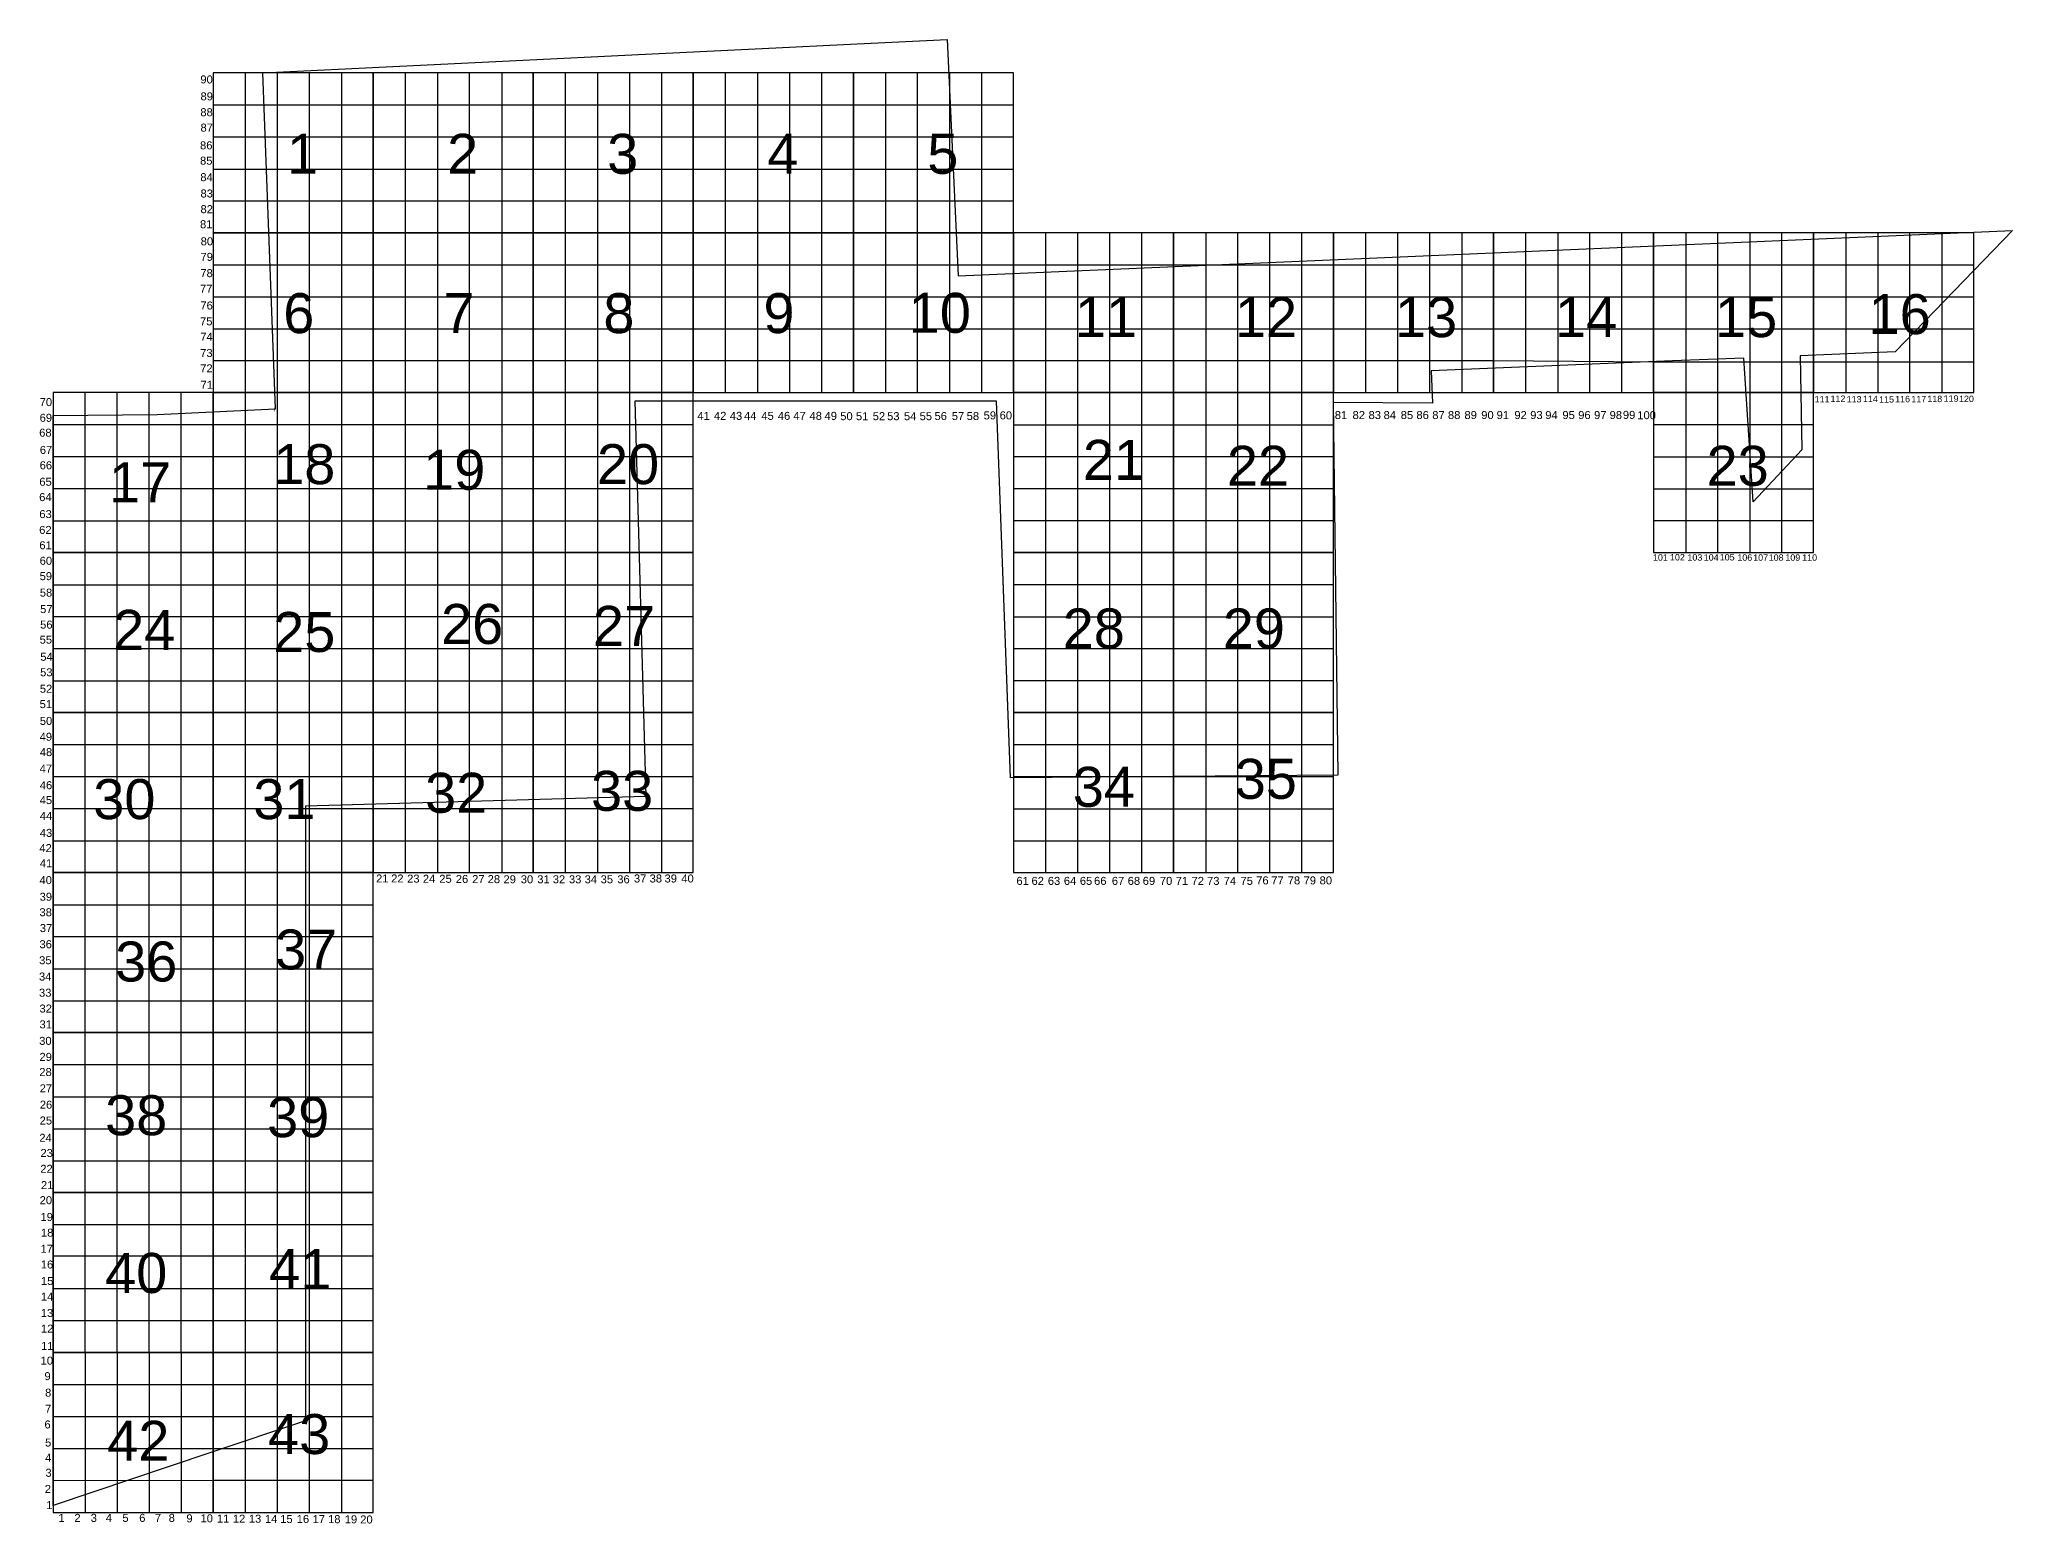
# Model space of a CAD drawing. Header units: millimetres. Extents: x 95068 to 95447, y 630888 to 631017.
# Drawn here: x 95324.1 to 95447.4, y 630924.3 to 631017.1 of the extents above; entities that cross this region are included whole.
import ezdxf
from ezdxf.enums import TextEntityAlignment as Align

# ---------------------------------------------------------------- set-up
doc = ezdxf.new("R2010")
doc.units = ezdxf.units.MM
doc.layers.add('Номер', color=5, linetype='Continuous', true_color=0x0000ff)
doc.layers.add('Сетка квадратов', color=7, linetype='Continuous')
doc.styles.add('ESKD1', font='eskd1.shx', dxfattribs={"oblique": 15, "height": 0.3})
doc.styles.get("Standard").update_dxf_attribs({"font": 'arial.ttf'})

msp = doc.modelspace()

# ---------------------------------------------------------------- linework, layer by layer
at = {"color": 1}
for p, q in [((95337, 631015), (95337, 631005)), ((95338.99, 631015), (95338.99, 631005)), ((95340.99, 631015), (95340.99, 631005)), ((95343.01, 631015), (95343.01, 631005)), ((95347, 631015), (95347, 631005)), ((95349.01, 631015), (95349.01, 631005)), ((95351, 631015), (95351, 631005)), ((95353.03, 631015), (95353.03, 631005)), ((95357, 631015), (95357, 631005)), ((95359.01, 631015), (95359.01, 631005)), ((95361.01, 631015), (95361.01, 631005)), ((95363.02, 631015), (95363.02, 631005)), ((95366.99, 631015), (95366.99, 631005)), ((95369.01, 631015), (95369.01, 631005)), ((95371, 631015), (95371, 631005)), ((95373, 631015), (95373, 631005)), ((95377, 631015), (95377, 631005)), ((95378.99, 631015), (95378.99, 631005)), ((95381, 631015), (95381, 631005)), ((95383.01, 631015), (95383.01, 631005)), ((95335, 631012.99), (95345, 631012.99)), ((95345, 631012.99), (95355, 631012.99)), ((95355, 631012.99), (95365, 631012.99)), ((95365, 631012.99), (95375, 631012.99)), ((95375, 631012.99), (95385, 631012.99)), ((95335, 631011), (95345, 631011)), ((95345, 631011), (95355, 631011)), ((95355, 631011), (95365, 631011)), ((95365, 631011), (95375, 631011)), ((95375, 631011), (95385, 631011)), ((95335, 631008.97), (95345, 631008.97)), ((95345, 631008.97), (95355, 631008.97)), ((95355, 631008.97), (95365, 631008.97)), ((95365, 631008.97), (95375, 631008.97)), ((95375, 631008.97), (95385, 631008.97)), ((95335, 631007), (95345, 631007)), ((95345, 631007), (95355, 631007)), ((95355, 631007), (95365, 631007)), ((95365, 631007), (95375, 631007)), ((95375, 631007), (95385, 631007)), ((95337, 631005), (95337, 630995)), ((95338.99, 631005), (95338.99, 630995)), ((95340.99, 631005), (95340.99, 630995)), ((95343.01, 631005), (95343.01, 630995)), ((95347, 631005), (95347, 630995)), ((95349.01, 631005), (95349.01, 630995)), ((95351, 631005), (95351, 630995)), ((95353.03, 631005), (95353.03, 630995)), ((95357, 631005), (95357, 630995)), ((95359.01, 631005), (95359.01, 630995)), ((95361.01, 631005), (95361.01, 630995)), ((95363.02, 631005), (95363.02, 630995)), ((95366.99, 631005), (95366.99, 630995)), ((95369.01, 631005), (95369.01, 630995)), ((95371, 631005), (95371, 630995)), ((95373, 631005), (95373, 630995)), ((95377, 631005), (95377, 630995)), ((95378.99, 631005), (95378.99, 630995)), ((95381, 631005), (95381, 630995)), ((95383.01, 631005), (95383.01, 630995)), ((95387.01, 631005), (95387.01, 630995)), ((95389, 631005), (95389, 630995)), ((95391.01, 631005), (95391.01, 630995)), ((95393, 631005), (95393, 630995)), ((95397.03, 631005), (95397.03, 630995)), ((95399, 631005), (95399, 630995)), ((95401, 631005), (95401, 630995)), ((95402.99, 631005), (95402.99, 630995)), ((95407, 631005), (95407, 630995)), ((95409, 631005), (95409, 630995)), ((95411, 631005), (95411, 630995)), ((95413.01, 631005), (95413.01, 630995)), ((95417, 631005), (95417, 630995)), ((95419.01, 631005), (95419.01, 630995)), ((95421, 631005), (95421, 630995)), ((95423, 631005), (95423, 630995)), ((95427.01, 631005), (95427.01, 630995)), ((95429, 631005), (95429, 630995)), ((95431.01, 631005), (95431.01, 630995)), ((95433, 631005), (95433, 630995)), ((95437, 631005), (95437, 630995)), ((95439, 631005), (95439, 630995)), ((95440.99, 631005), (95440.99, 630995)), ((95443, 631005), (95443, 630995)), ((95335, 631002.99), (95345, 631002.99)), ((95345, 631002.99), (95355, 631002.99)), ((95355, 631002.99), (95365, 631002.99)), ((95365, 631002.99), (95375, 631002.99)), ((95375, 631002.99), (95385, 631002.99)), ((95385, 631002.99), (95395, 631002.99)), ((95395, 631002.99), (95405, 631003)), ((95405, 631003), (95415, 631003)), ((95415, 631003), (95425, 631003)), ((95425, 631003), (95435, 631003)), ((95435, 631003), (95445, 631003)), ((95335, 631001), (95345, 631001)), ((95345, 631001), (95355, 631001)), ((95355, 631001), (95365, 631001)), ((95365, 631001), (95375, 631001)), ((95375, 631001), (95385, 631001)), ((95385, 631001), (95395, 631001)), ((95395, 631001), (95405, 631001)), ((95405, 631001), (95415, 631001)), ((95415, 631001), (95425, 631001)), ((95425, 631001), (95435, 631001)), ((95435, 631001), (95445, 631001)), ((95335, 630998.98), (95345, 630998.98)), ((95345, 630998.98), (95355, 630998.98)), ((95355, 630998.98), (95365, 630998.98)), ((95365, 630998.98), (95375, 630998.98)), ((95375, 630998.98), (95385, 630998.98)), ((95385, 630998.98), (95395, 630998.98)), ((95395, 630998.98), (95405, 630998.98)), ((95405, 630998.98), (95415, 630998.98)), ((95415, 630998.98), (95425, 630998.98)), ((95425, 630998.98), (95435, 630998.98)), ((95435, 630998.98), (95445, 630998.98)), ((95335, 630997), (95345, 630997)), ((95345, 630997), (95355, 630997)), ((95355, 630997), (95365, 630997)), ((95365, 630997), (95375, 630997)), ((95375, 630997), (95385, 630997)), ((95385, 630997), (95395, 630997)), ((95395, 630997), (95405, 630997)), ((95405, 630997), (95415, 630997)), ((95415, 630997), (95425, 630996.93)), ((95425, 630996.93), (95435, 630996.93)), ((95435, 630996.93), (95445, 630996.93)), ((95327, 630985), (95327, 630995)), ((95329, 630985), (95329, 630995)), ((95331, 630985), (95331, 630995)), ((95333, 630985), (95333, 630995)), ((95337, 630995), (95337, 630985)), ((95338.99, 630995), (95338.99, 630985)), ((95340.99, 630995), (95340.99, 630985)), ((95343.01, 630995), (95343.01, 630985)), ((95347, 630995), (95347, 630985)), ((95349.01, 630995), (95349.01, 630985)), ((95351, 630995), (95351, 630985)), ((95353.03, 630995), (95353.03, 630985)), ((95357, 630995), (95357, 630985)), ((95359.01, 630995), (95359.01, 630985)), ((95361.01, 630995), (95361.01, 630985)), ((95363.02, 630995), (95363.02, 630985)), ((95387.01, 630995), (95387.01, 630985)), ((95389, 630995), (95389, 630985)), ((95391.01, 630995), (95391.01, 630985)), ((95393, 630995), (95393, 630985)), ((95397.03, 630995), (95397.03, 630985)), ((95399, 630995), (95399, 630985)), ((95401, 630995), (95401, 630985)), ((95402.99, 630995), (95402.99, 630985)), ((95427.01, 630995), (95427.01, 630985)), ((95429, 630995), (95429, 630985)), ((95431.01, 630995), (95431.01, 630985)), ((95433, 630995), (95433, 630985)), ((95325, 630993), (95335, 630993)), ((95335, 630993), (95345, 630993)), ((95345, 630993), (95355, 630993)), ((95355, 630993), (95365, 630993)), ((95385, 630992.98), (95395, 630992.98)), ((95395, 630992.98), (95405, 630992.98)), ((95425, 630993), (95435, 630993)), ((95325, 630991), (95335, 630991)), ((95335, 630991), (95345, 630991)), ((95345, 630991), (95355, 630991)), ((95355, 630991), (95365, 630991)), ((95385, 630991), (95395, 630991)), ((95395, 630991), (95405, 630991)), ((95425, 630990.99), (95435, 630990.99)), ((95325, 630989), (95335, 630989)), ((95335, 630989), (95345, 630989)), ((95345, 630989), (95355, 630989)), ((95355, 630989), (95365, 630989)), ((95385, 630989), (95395, 630989)), ((95395, 630989), (95405, 630989)), ((95425, 630988.99), (95435, 630988.99)), ((95325, 630986.99), (95335, 630986.99)), ((95335, 630986.99), (95345, 630986.99)), ((95345, 630986.99), (95355, 630986.99)), ((95355, 630986.99), (95365, 630986.99)), ((95385, 630987), (95395, 630987)), ((95395, 630987), (95405, 630987)), ((95425, 630987), (95435, 630987)), ((95327, 630975), (95327, 630985)), ((95329, 630975), (95329, 630985)), ((95331, 630975), (95331, 630985)), ((95333, 630975), (95333, 630985)), ((95337, 630985), (95337, 630975)), ((95338.99, 630985), (95338.99, 630975)), ((95340.99, 630985), (95340.99, 630975)), ((95343.01, 630985), (95343.01, 630975)), ((95347, 630985), (95347, 630975)), ((95349.01, 630985), (95349.01, 630975)), ((95351, 630985), (95351, 630975)), ((95353.03, 630985), (95353.03, 630975)), ((95357, 630985), (95357, 630975)), ((95359.01, 630985), (95359.01, 630975)), ((95361.01, 630985), (95361.01, 630975)), ((95363.02, 630985), (95363.02, 630975)), ((95387.01, 630985), (95387.01, 630975)), ((95389, 630985), (95389, 630975)), ((95391.01, 630985), (95391.01, 630975)), ((95393, 630985), (95393, 630975)), ((95397.03, 630985), (95397.03, 630975)), ((95399, 630985), (95399, 630975)), ((95401, 630985), (95401, 630975)), ((95402.99, 630985), (95402.99, 630975)), ((95325, 630982.98), (95335, 630982.98)), ((95335, 630982.98), (95345, 630982.98)), ((95345, 630982.98), (95355, 630982.98)), ((95355, 630982.98), (95365, 630982.98)), ((95385, 630983), (95395, 630983)), ((95395, 630983), (95405, 630983)), ((95325, 630981), (95335, 630981)), ((95335, 630981), (95345, 630981)), ((95345, 630981), (95355, 630981)), ((95355, 630981), (95365, 630981)), ((95385, 630980.99), (95395, 630980.99)), ((95395, 630980.99), (95405, 630980.99)), ((95325, 630979), (95335, 630979)), ((95335, 630979), (95345, 630979)), ((95345, 630979), (95355, 630979)), ((95355, 630979), (95365, 630979)), ((95385, 630979), (95395, 630979)), ((95395, 630979), (95405, 630979)), ((95325, 630976.99), (95335, 630976.99)), ((95335, 630976.99), (95345, 630976.99)), ((95345, 630976.99), (95355, 630976.99)), ((95355, 630976.99), (95365, 630976.99)), ((95385, 630977), (95395, 630977)), ((95395, 630977), (95405, 630977)), ((95327, 630965), (95327, 630975)), ((95329, 630965), (95329, 630975)), ((95331, 630965), (95331, 630975)), ((95333, 630965), (95333, 630975)), ((95337, 630975), (95337, 630965)), ((95338.99, 630975), (95338.99, 630965)), ((95340.99, 630975), (95340.99, 630965)), ((95343.01, 630975), (95343.01, 630965)), ((95347, 630975), (95347, 630965)), ((95349.01, 630975), (95349.01, 630965)), ((95351, 630975), (95351, 630965)), ((95353.03, 630975), (95353.03, 630965)), ((95357, 630975), (95357, 630965)), ((95359.01, 630975), (95359.01, 630965)), ((95361.01, 630975), (95361.01, 630965)), ((95363.02, 630975), (95363.02, 630965)), ((95387.01, 630975), (95387.01, 630965)), ((95389, 630975), (95389, 630965)), ((95391.01, 630975), (95391.01, 630965)), ((95393, 630975), (95393, 630965)), ((95397.03, 630975), (95397.03, 630965)), ((95399, 630975), (95399, 630965)), ((95401, 630975), (95401, 630965)), ((95402.99, 630975), (95402.99, 630965)), ((95325, 630973.01), (95335, 630973.01)), ((95335, 630973.01), (95345, 630973.01)), ((95345, 630973.01), (95355, 630973.01)), ((95355, 630973.01), (95365, 630973.01)), ((95385, 630973), (95395, 630973)), ((95395, 630973), (95405, 630973)), ((95325, 630971), (95335, 630971)), ((95335, 630971), (95345, 630971)), ((95345, 630971), (95355, 630971)), ((95355, 630971), (95365, 630971)), ((95385, 630971), (95395, 630971)), ((95395, 630971), (95405, 630971)), ((95325, 630969), (95335, 630969)), ((95335, 630969), (95345, 630969)), ((95345, 630969), (95355, 630969)), ((95355, 630969), (95365, 630969)), ((95385, 630968.99), (95395, 630968.99)), ((95395, 630968.99), (95405, 630968.99)), ((95325, 630966.98), (95335, 630966.98)), ((95335, 630966.98), (95345, 630966.98)), ((95345, 630966.98), (95355, 630966.98)), ((95355, 630966.98), (95365, 630966.98)), ((95385, 630966.99), (95395, 630966.99)), ((95395, 630966.99), (95405, 630966.99)), ((95327, 630955), (95327, 630965)), ((95329, 630955), (95329, 630965)), ((95331, 630955), (95331, 630965)), ((95333, 630955), (95333, 630965)), ((95337, 630965), (95337, 630955)), ((95338.99, 630965), (95338.99, 630955)), ((95340.99, 630965), (95340.99, 630955)), ((95343.01, 630965), (95343.01, 630955)), ((95325, 630962.99), (95335, 630962.99)), ((95335, 630962.99), (95345, 630962.99)), ((95325, 630961), (95335, 630961)), ((95335, 630961), (95345, 630961)), ((95325, 630958.99), (95335, 630958.99)), ((95335, 630958.99), (95345, 630958.99)), ((95325, 630956.99), (95335, 630956.99)), ((95335, 630956.99), (95345, 630956.99)), ((95327, 630945), (95327, 630955)), ((95329, 630945), (95329, 630955)), ((95331, 630945), (95331, 630955)), ((95333, 630945), (95333, 630955)), ((95337, 630955), (95337, 630945)), ((95338.99, 630955), (95338.99, 630945)), ((95340.99, 630955), (95340.99, 630945)), ((95343.01, 630955), (95343.01, 630945)), ((95325, 630953), (95335, 630953)), ((95335, 630953), (95345, 630953)), ((95325, 630950.98), (95335, 630950.98)), ((95335, 630950.98), (95345, 630950.98)), ((95325, 630948.99), (95335, 630948.99)), ((95335, 630948.99), (95345, 630948.99)), ((95325, 630946.99), (95335, 630946.99)), ((95335, 630946.99), (95345, 630946.99)), ((95327, 630935), (95327, 630945)), ((95329, 630935), (95329, 630945)), ((95331, 630935), (95331, 630945)), ((95333, 630935), (95333, 630945)), ((95337, 630945), (95337, 630935)), ((95338.99, 630945), (95338.99, 630935)), ((95340.99, 630945), (95340.99, 630935)), ((95343.01, 630945), (95343.01, 630935)), ((95325, 630943), (95335, 630943)), ((95335, 630943), (95345, 630943)), ((95325, 630941.04), (95335, 630941.04)), ((95335, 630941.04), (95345, 630941.04)), ((95325, 630939), (95335, 630939)), ((95335, 630939), (95345, 630939)), ((95325, 630936.99), (95335, 630936.99)), ((95335, 630936.99), (95345, 630936.99)), ((95327, 630935), (95327, 630925)), ((95329, 630935), (95329, 630925)), ((95331, 630935), (95331, 630925)), ((95333, 630935), (95333, 630925)), ((95337, 630935), (95337, 630925)), ((95338.99, 630935), (95338.99, 630925)), ((95340.99, 630935), (95340.99, 630925)), ((95343.01, 630935), (95343.01, 630925)), ((95325, 630932.99), (95335, 630932.99)), ((95335, 630932.99), (95345, 630932.99)), ((95325, 630931), (95335, 630931)), ((95335, 630931), (95345, 630931)), ((95325, 630929), (95335, 630929)), ((95335, 630929), (95345, 630929)), ((95325, 630927), (95335, 630927.01)), ((95335, 630927.01), (95345, 630927.01))]:
    msp.add_line(p, q, dxfattribs=at)
at = {"color": 3}
msp.add_lwpolyline([(95334.8, 630928.73), (95334.8, 630928.73), (95334.8, 630928.73), (95325, 630925.44), (95325, 630932.64), (95325, 630952.64), (95325, 630957.64), (95325, 630993.58), (95325, 630993.58), (95331.5, 630993.63), (95338.89, 630993.99), (95338.11, 631015), (95355.22, 631015.83), (95361.58, 631016.14), (95370.15, 631016.56), (95374.38, 631016.76), (95380.86, 631017.08), (95381.55, 631002.31), (95447.43, 631005.14), (95446.85, 631004.53), (95440.09, 630997.55), (95434.16, 630997.3), (95434.26, 630991.43), (95431.22, 630988.18), (95430.64, 630997.16), (95426.18, 630996.98), (95411.11, 630996.36), (95411.18, 630994.34), (95404.98, 630994.38), (95405.27, 630971.09), (95384.82, 630970.93), (95383.95, 630994.46), (95383.95, 630994.46), (95361.35, 630994.46), (95362.04, 630969.75), (95340.76, 630969.15), (95340.76, 630930.73), (95334.8, 630928.73)], dxfattribs=at)
at = {"color": 5}
for points in [[(95335, 631005), (95345, 631005), (95345, 631015), (95335, 631015)], [(95345, 631005), (95355, 631005), (95355, 631015), (95345, 631015)], [(95355, 631005), (95365, 631005), (95365, 631015), (95355, 631015)], [(95365, 631005), (95375, 631005), (95375, 631015), (95365, 631015)], [(95375, 631005), (95385, 631005), (95385, 631015), (95375, 631015)], [(95335, 630995), (95345, 630995), (95345, 631005), (95335, 631005)], [(95345, 630995), (95355, 630995), (95355, 631005), (95345, 631005)], [(95355, 630995), (95365, 630995), (95365, 631005), (95355, 631005)], [(95365, 630995), (95375, 630995), (95375, 631005), (95365, 631005)], [(95375, 630995), (95385, 630995), (95385, 631005), (95375, 631005)], [(95385, 630995), (95395, 630995), (95395, 631005), (95385, 631005)], [(95395, 630995), (95405, 630995), (95405, 631005), (95395, 631005)], [(95405, 630995), (95415, 630995), (95415, 631005), (95405, 631005)], [(95415, 630995), (95425, 630995), (95425, 631005), (95415, 631005)], [(95425, 630995), (95435, 630995), (95435, 631005), (95425, 631005)], [(95435, 630995), (95445, 630995), (95445, 631005), (95435, 631005)], [(95325, 630985), (95335, 630985), (95335, 630995), (95325, 630995)], [(95335, 630985), (95345, 630985), (95345, 630995), (95335, 630995)], [(95345, 630985), (95355, 630985), (95355, 630995), (95345, 630995)], [(95355, 630985), (95365, 630985), (95365, 630995), (95355, 630995)], [(95385, 630985), (95395, 630985), (95395, 630995), (95385, 630995)], [(95395, 630985), (95405, 630985), (95405, 630995), (95395, 630995)], [(95425, 630985), (95435, 630985), (95435, 630995), (95425, 630995)], [(95325, 630975), (95335, 630975), (95335, 630985), (95325, 630985)], [(95335, 630975), (95345, 630975), (95345, 630985), (95335, 630985)], [(95345, 630975), (95355, 630975), (95355, 630985), (95345, 630985)], [(95355, 630975), (95365, 630975), (95365, 630985), (95355, 630985)], [(95385, 630975), (95395, 630975), (95395, 630985), (95385, 630985)], [(95395, 630975), (95405, 630975), (95405, 630985), (95395, 630985)], [(95325, 630965), (95335, 630965), (95335, 630975), (95325, 630975)], [(95335, 630965), (95345, 630965), (95345, 630975), (95335, 630975)], [(95345, 630965), (95355, 630965), (95355, 630975), (95345, 630975)], [(95355, 630965), (95365, 630965), (95365, 630975), (95355, 630975)], [(95385, 630965), (95395, 630965), (95395, 630975), (95385, 630975)], [(95395, 630965), (95405, 630965), (95405, 630975), (95395, 630975)], [(95325, 630955), (95335, 630955), (95335, 630965), (95325, 630965)], [(95335, 630955), (95345, 630955), (95345, 630965), (95335, 630965)], [(95325, 630945), (95335, 630945), (95335, 630955), (95325, 630955)], [(95335, 630945), (95345, 630945), (95345, 630955), (95335, 630955)], [(95325, 630935), (95335, 630935), (95335, 630945), (95325, 630945)], [(95335, 630935), (95345, 630935), (95345, 630945), (95335, 630945)], [(95325, 630925), (95335, 630925), (95335, 630935), (95325, 630935)], [(95335, 630925), (95345, 630925), (95345, 630935), (95335, 630935)]]:
    msp.add_lwpolyline(points, close=True, dxfattribs=at)

# ---------------------------------------------------------------- texts
at = {"color": 5, "char_height": 2.5, "attachment_point": 1}
for s, insert in [('1', (95339.62, 631011.18)), ('2', (95349.62, 631011.18)), ('3', (95359.62, 631011.18)), ('4', (95369.62, 631011.18)), ('5', (95379.62, 631011.18)), ('6', (95339.38, 631001.22)), ('7', (95349.38, 631001.22)), ('8', (95359.38, 631001.22)), ('9', (95369.38, 631001.22)), ('10', (95378.46, 631001.24)), ('11', (95388.84, 631000.97)), ('12', (95398.84, 631000.97)), ('13', (95408.84, 631000.97)), ('14', (95418.84, 631000.97)), ('15', (95428.84, 631000.97)), ('16', (95438.43, 631001.16)), ('21', (95389.34, 630992.05)), ('18', (95338.75, 630991.78)), ('19', (95348.12, 630991.43)), ('20', (95358.98, 630991.78)), ('22', (95398.34, 630991.68)), ('23', (95428.31, 630991.68)), ('17', (95328.5, 630990.65)), ('24', (95328.75, 630981.42)), ('25', (95338.75, 630981.29)), ('26', (95349.24, 630981.79)), ('27', (95358.73, 630981.67)), ('28', (95388.08, 630981.51)), ('29', (95398.08, 630981.51)), ('32', (95348.24, 630971.24)), ('33', (95358.61, 630971.36)), ('34', (95388.71, 630971.61)), ('35', (95398.83, 630972.11)), ('30', (95327.51, 630970.84)), ('31', (95337.51, 630970.84)), ('37', (95338.87, 630961.44)), ('36', (95328.88, 630960.69)), ('38', (95328.25, 630951.08)), ('39', (95338.37, 630950.96)), ('41', (95338.5, 630941.47)), ('40', (95328.25, 630941.22)), ('42', (95328.38, 630930.73)), ('43', (95338.43, 630931.15))]:
    msp.add_mtext_dynamic_manual_height_columns(s, width=2.3814, gutter_width=12.5, heights=[0], dxfattribs=dict(at, insert=insert))
at = {"layer": 'Номер', "color": 5, "style": 'ESKD1', "oblique": 15}
msp.add_text('1', height=0.3, dxfattribs=at).set_placement((95338.81, 630993.96), align=Align.MIDDLE)
at = {"layer": 'Сетка квадратов', "attachment_point": 1}
for s, width, gutter_width, insert, char_height in [('90', 0.6709, 12.58, (95334.2, 631014.83, 308.78), 0.5), ('89', 0.6709, 12.58, (95334.21, 631013.77, 308.78), 0.5), ('88', 0.6709, 12.58, (95334.2, 631012.78, 308.78), 0.5), ('87', 0.6709, 12.58, (95334.21, 631011.82, 308.78), 0.5), ('86', 0.6709, 12.58, (95334.18, 631010.71, 308.78), 0.5), ('85', 0.6709, 12.58, (95334.18, 631009.75, 308.78), 0.5), ('84', 0.6709, 12.58, (95334.2, 631008.72, 308.78), 0.5), ('83', 0.6709, 12.58, (95334.21, 631007.7, 308.78), 0.5), ('81', 0.6709, 12.58, (95334.18, 631005.78, 308.78), 0.5), ('82', 0.6709, 12.58, (95334.21, 631006.72, 308.78), 0.5), ('80', 0.6709, 12.58, (95334.22, 631004.71, 308.78), 0.5), ('79', 0.6709, 12.58, (95334.21, 631003.74, 308.78), 0.5), ('78', 0.6709, 12.58, (95334.2, 631002.72, 308.78), 0.5), ('77', 0.6709, 12.58, (95334.18, 631001.75, 308.78), 0.5), ('76', 0.6709, 12.58, (95334.2, 631000.7, 308.78), 0.5), ('75', 0.6709, 12.58, (95334.18, 630999.71, 308.78), 0.5), ('74', 0.6709, 12.58, (95334.2, 630998.75, 308.78), 0.5), ('73', 0.6709, 12.58, (95334.19, 630997.73, 308.78), 0.5), ('72', 0.6709, 12.58, (95334.19, 630996.77, 308.78), 0.5), ('71', 0.6709, 12.58, (95334.21, 630995.74, 308.78), 0.5), ('70', 0.6709, 12.58, (95324.16, 630994.66, 308.78), 0.5), ('111', 0.6709, 12.58, (95435.06, 630994.79), 0.4), ('112', 0.6709, 12.58, (95436.05, 630994.82), 0.4), ('113', 0.6709, 12.58, (95437.06, 630994.79), 0.4), ('114', 0.6709, 12.58, (95438.08, 630994.81), 0.4), ('115', 0.6709, 12.58, (95439.09, 630994.78), 0.4), ('116', 0.6709, 12.58, (95440.09, 630994.8), 0.4), ('117', 0.6709, 12.58, (95441.1, 630994.8), 0.4), ('118', 0.6709, 12.58, (95442.1, 630994.81), 0.4), ('119', 0.6709, 12.58, (95443.12, 630994.83), 0.4), ('120', 0.6709, 12.58, (95444.08, 630994.81), 0.4), ('69', 0.6709, 12.58, (95324.16, 630993.68, 308.78), 0.5), ('41', 0.6709, 12.58, (95365.25, 630993.8), 0.5), ('42', 0.6709, 12.58, (95366.29, 630993.8), 0.5), ('43', 0.6709, 12.58, (95367.28, 630993.8), 0.5), ('44', 0.6709, 12.58, (95368.17, 630993.8), 0.5), ('45', 0.6709, 12.58, (95369.25, 630993.8), 0.5), ('46', 0.6709, 12.58, (95370.28, 630993.8), 0.5), ('47', 0.6709, 12.58, (95371.25, 630993.8), 0.5), ('48', 0.6709, 12.58, (95372.26, 630993.8), 0.5), ('49', 0.6709, 12.58, (95373.2, 630993.8), 0.5), ('50', 0.6709, 12.58, (95374.18, 630993.78), 0.5), ('51', 0.6709, 12.58, (95375.16, 630993.78), 0.5), ('52', 0.6709, 12.58, (95376.21, 630993.78), 0.5), ('53', 0.6709, 12.58, (95377.11, 630993.78), 0.5), ('54', 0.6709, 12.58, (95378.16, 630993.78), 0.5), ('55', 0.6709, 12.58, (95379.14, 630993.78), 0.5), ('56', 0.6709, 12.58, (95380.07, 630993.79), 0.5), ('57', 0.6709, 12.58, (95381.15, 630993.79), 0.5), ('58', 0.6709, 12.58, (95382.08, 630993.79), 0.5), ('59', 0.6709, 12.58, (95383.14, 630993.83), 0.5), ('60', 0.6709, 12.58, (95384.14, 630993.83), 0.5), ('81', 0.6709, 12.58, (95405.08, 630993.85), 0.5), ('82', 0.6709, 12.58, (95406.19, 630993.85), 0.5), ('83', 0.6709, 12.58, (95407.19, 630993.85), 0.5), ('84', 0.6709, 12.58, (95408.13, 630993.85), 0.5), ('85', 0.6709, 12.58, (95409.2, 630993.85), 0.5), ('86', 0.6709, 12.58, (95410.18, 630993.85), 0.5), ('87', 0.6709, 12.58, (95411.17, 630993.85), 0.5), ('88', 0.6709, 12.58, (95412.15, 630993.85), 0.5), ('89', 0.6709, 12.58, (95413.18, 630993.85), 0.5), ('90', 0.6709, 12.58, (95414.23, 630993.85), 0.5), ('91', 0.6709, 12.58, (95415.19, 630993.85), 0.5), ('92', 0.6709, 12.58, (95416.3, 630993.85), 0.5), ('93', 0.6709, 12.58, (95417.29, 630993.85), 0.5), ('94', 0.6709, 12.58, (95418.23, 630993.85), 0.5), ('95', 0.6709, 12.58, (95419.3, 630993.85), 0.5), ('96', 0.6709, 12.58, (95420.29, 630993.85), 0.5), ('97', 0.6709, 12.58, (95421.28, 630993.85), 0.5), ('98', 0.6709, 12.58, (95422.25, 630993.85), 0.5), ('99', 0.6709, 12.58, (95423.08, 630993.86), 0.5), ('100', 0.6709, 12.58, (95423.98, 630993.84), 0.5), ('68', 0.6709, 12.58, (95324.13, 630992.75, 308.78), 0.5), ('67', 0.6709, 12.58, (95324.17, 630991.67, 308.78), 0.5), ('65', 0.6709, 12.58, (95324.14, 630989.68, 308.78), 0.5), ('66', 0.6709, 12.58, (95324.16, 630990.71, 308.78), 0.5), ('64', 0.6709, 12.58, (95324.13, 630988.72, 308.78), 0.5), ('63', 0.6709, 12.58, (95324.14, 630987.66, 308.78), 0.5), ('62', 0.6709, 12.58, (95324.13, 630986.67, 308.78), 0.5), ('61', 0.6709, 12.58, (95324.14, 630985.71, 308.78), 0.5), ('60', 0.6709, 12.58, (95324.16, 630984.74, 308.78), 0.5), ('101', 0.6709, 12.58, (95424.96, 630984.9), 0.4), ('102', 0.6709, 12.58, (95426.02, 630984.91), 0.4), ('103', 0.6709, 12.58, (95427.11, 630984.9), 0.4), ('104', 0.6709, 12.58, (95428.13, 630984.9), 0.4), ('105', 0.6709, 12.58, (95429.13, 630984.91), 0.4), ('106', 0.6709, 12.58, (95430.23, 630984.89), 0.4), ('107', 0.6709, 12.58, (95431.22, 630984.89), 0.4), ('108', 0.6709, 12.58, (95432.19, 630984.89), 0.4), ('109', 0.6709, 12.58, (95433.23, 630984.89), 0.4), ('110', 0.6709, 12.58, (95434.28, 630984.89), 0.4), ('59', 0.6709, 12.58, (95324.16, 630983.78, 308.78), 0.5), ('58', 0.6709, 12.58, (95324.17, 630982.75, 308.78), 0.5), ('57', 0.6709, 12.58, (95324.19, 630981.72, 308.78), 0.5), ('55', 0.6709, 12.58, (95324.16, 630979.81, 308.78), 0.5), ('56', 0.6709, 12.58, (95324.19, 630980.75, 308.78), 0.5), ('54', 0.6709, 12.58, (95324.2, 630978.74, 308.78), 0.5), ('53', 0.6709, 12.58, (95324.19, 630977.77, 308.78), 0.5), ('52', 0.6709, 12.58, (95324.17, 630976.74, 308.78), 0.5), ('51', 0.6709, 12.58, (95324.16, 630975.78, 308.78), 0.5), ('50', 0.6709, 12.58, (95324.17, 630974.73, 308.78), 0.5), ('49', 0.6709, 12.58, (95324.16, 630973.74, 308.78), 0.5), ('48', 0.6709, 12.58, (95324.17, 630972.78, 308.78), 0.5), ('47', 0.6709, 12.58, (95324.16, 630971.75, 308.78), 0.5), ('46', 0.6709, 12.58, (95324.17, 630970.71, 308.78), 0.5), ('45', 0.6709, 12.58, (95324.16, 630969.78, 308.78), 0.5), ('44', 0.6709, 12.58, (95324.17, 630968.79, 308.78), 0.5), ('43', 0.6709, 12.58, (95324.17, 630967.73, 308.78), 0.5), ('42', 0.6709, 12.58, (95324.14, 630966.78, 308.78), 0.5), ('41', 0.6709, 12.58, (95324.17, 630965.83, 308.78), 0.5), ('21', 0.6709, 12.58, (95345.18, 630964.88), 0.5), ('22', 0.6709, 12.58, (95346.12, 630964.88), 0.5), ('23', 0.6709, 12.58, (95347.12, 630964.87), 0.5), ('24', 0.6709, 12.58, (95348.1, 630964.86), 0.5), ('25', 0.6709, 12.58, (95349.13, 630964.86), 0.5), ('37', 0.6709, 12.58, (95361.29, 630964.88), 0.5), ('38', 0.6709, 12.58, (95362.27, 630964.88), 0.5), ('39', 0.6709, 12.58, (95363.2, 630964.88), 0.5), ('40', 0.6709, 12.58, (95364.25, 630964.88), 0.5), ('40', 0.6709, 12.58, (95324.15, 630964.78, 308.78), 0.5), ('39', 0.6709, 12.58, (95324.16, 630963.74, 308.78), 0.5), ('26', 0.6709, 12.58, (95350.16, 630964.85), 0.5), ('27', 0.6709, 12.58, (95351.18, 630964.84), 0.5), ('28', 0.6709, 12.58, (95352.15, 630964.84), 0.5), ('29', 0.6709, 12.58, (95353.14, 630964.83), 0.5), ('30', 0.6709, 12.58, (95354.22, 630964.83), 0.5), ('31', 0.6709, 12.58, (95355.25, 630964.83), 0.5), ('32', 0.6709, 12.58, (95356.22, 630964.83), 0.5), ('33', 0.6709, 12.58, (95357.23, 630964.83), 0.5), ('34', 0.6709, 12.58, (95358.21, 630964.83), 0.5), ('35', 0.6709, 12.58, (95359.21, 630964.83), 0.5), ('36', 0.6709, 12.58, (95360.25, 630964.83), 0.5), ('61', 0.6709, 12.58, (95385.19, 630964.73), 0.5), ('62', 0.6709, 12.58, (95386.13, 630964.73), 0.5), ('63', 0.6709, 12.58, (95387.15, 630964.73), 0.5), ('64', 0.6709, 12.58, (95388.15, 630964.73), 0.5), ('65', 0.6709, 12.58, (95389.15, 630964.73), 0.5), ('66', 0.6709, 12.58, (95390.04, 630964.73), 0.5), ('67', 0.6709, 12.58, (95391.15, 630964.73), 0.5), ('68', 0.6709, 12.58, (95392.14, 630964.73), 0.5), ('69', 0.6709, 12.58, (95393.08, 630964.73), 0.5), ('70', 0.6709, 12.58, (95394.15, 630964.73), 0.5), ('71', 0.6709, 12.58, (95395.14, 630964.73), 0.5), ('72', 0.6709, 12.58, (95396.13, 630964.73), 0.5), ('73', 0.6709, 12.58, (95397.1, 630964.73), 0.5), ('74', 0.6709, 12.58, (95398.14, 630964.73), 0.5), ('75', 0.6709, 12.58, (95399.19, 630964.73), 0.5), ('76', 0.6709, 12.58, (95400.17, 630964.76), 0.5), ('77', 0.6709, 12.58, (95401.11, 630964.76), 0.5), ('78', 0.6709, 12.58, (95402.14, 630964.76), 0.5), ('79', 0.6709, 12.58, (95403.13, 630964.76), 0.5), ('80', 0.6709, 12.58, (95404.13, 630964.76), 0.5), ('38', 0.6709, 12.58, (95324.15, 630962.77, 308.78), 0.5), ('37', 0.6709, 12.58, (95324.17, 630961.78, 308.78), 0.5), ('36', 0.6709, 12.58, (95324.15, 630960.77, 308.78), 0.5), ('34', 0.6709, 12.58, (95324.12, 630958.75, 308.78), 0.5), ('35', 0.6709, 12.58, (95324.13, 630959.77, 308.78), 0.5), ('33', 0.6709, 12.58, (95324.12, 630957.74, 308.78), 0.5), ('32', 0.6709, 12.58, (95324.15, 630956.75, 308.78), 0.5), ('31', 0.6709, 12.58, (95324.15, 630955.76, 308.78), 0.5), ('30', 0.5, 15.09, (95324.13, 630954.73), 0.5), ('29', 0.5, 15.09, (95324.15, 630953.73), 0.5), ('28', 0.5379, 15.09, (95324.14, 630952.78), 0.5), ('27', 0.501, 15.09, (95324.16, 630951.76), 0.5), ('26', 0.608, 15.09, (95324.17, 630950.74), 0.5), ('25', 0.6719, 15.09, (95324.16, 630949.75), 0.5), ('24', 0.7339, 15.09, (95324.14, 630948.67), 0.5), ('23', 0.5235, 15.09, (95324.21, 630947.72), 0.5), ('22', 0.5563, 15.09, (95324.2, 630946.73), 0.5), ('21', 0.5679, 15.09, (95324.24, 630945.71), 0.5), ('20', 0.604, 15.09, (95324.16, 630944.77), 0.5), ('19', 0.6475, 15.09, (95324.21, 630943.72), 0.5), ('18', 0.5914, 15.09, (95324.24, 630942.74), 0.5), ('17', 0.6281, 15.09, (95324.21, 630941.73), 0.5), ('16', 0.61, 15.09, (95324.23, 630940.75), 0.5), ('15', 0.61, 15.09, (95324.24, 630939.72), 0.5), ('14', 0.6461, 15.09, (95324.24, 630938.74), 0.5), ('13', 0.6266, 15.09, (95324.23, 630937.72), 0.5), ('12', 0.6262, 15.09, (95324.24, 630936.74), 0.5), ('11', 0.6372, 15.09, (95324.25, 630935.66), 0.5), ('10', 0.6402, 15.09, (95324.22, 630934.74), 0.5), ('9', 0.6227, 15.09, (95324.46, 630933.77), 0.5), ('8', 0.5918, 15.09, (95324.5, 630932.74), 0.5), ('7', 0.7222, 15.09, (95324.5, 630931.73), 0.5), ('6', 0.7538, 15.09, (95324.46, 630930.75), 0.5), ('5', 0.6582, 15.09, (95324.5, 630929.62), 0.5), ('4', 0.5204, 15.09, (95324.5, 630928.67), 0.5), ('2', 0.5938, 15.09, (95324.48, 630926.72), 0.5), ('3', 0.7111, 15.09, (95324.52, 630927.73), 0.5), ('1', 0.6598, 15.09, (95324.57, 630925.71), 0.5), ('1', 0.8044, 15.09, (95325.33, 630924.91), 0.5), ('2', 0.8044, 15.09, (95326.33, 630924.91), 0.5), ('3', 0.8044, 15.09, (95327.35, 630924.91), 0.5), ('4', 0.8044, 15.09, (95328.29, 630924.91), 0.5), ('5', 0.8044, 15.09, (95329.33, 630924.91), 0.5), ('6', 0.8044, 15.09, (95330.38, 630924.91), 0.5), ('7', 0.8044, 15.09, (95331.36, 630924.91), 0.5), ('8', 0.8044, 15.09, (95332.22, 630924.91), 0.5), ('9', 0.6709, 12.58, (95333.33, 630924.88), 0.5), ('10', 0.6709, 12.58, (95334.21, 630924.88), 0.5), ('11', 0.6709, 12.58, (95335.23, 630924.87), 0.5), ('12', 0.6709, 12.58, (95336.23, 630924.86), 0.5), ('13', 0.6709, 12.58, (95337.23, 630924.86), 0.5), ('14', 0.6709, 12.58, (95338.24, 630924.85), 0.5), ('15', 0.6709, 12.58, (95339.19, 630924.84), 0.5), ('16', 0.6709, 12.58, (95340.22, 630924.84), 0.5), ('17', 0.6709, 12.58, (95341.21, 630924.83), 0.5), ('18', 0.6709, 12.58, (95342.18, 630924.83), 0.5), ('19', 0.6709, 12.58, (95343.22, 630924.82), 0.5), ('20', 0.6709, 12.58, (95344.19, 630924.81), 0.5)]:
    msp.add_mtext_dynamic_manual_height_columns(s, width=width, gutter_width=gutter_width, heights=[0], dxfattribs=dict(at, insert=insert, char_height=char_height))

doc.saveas('drawing.dxf')
